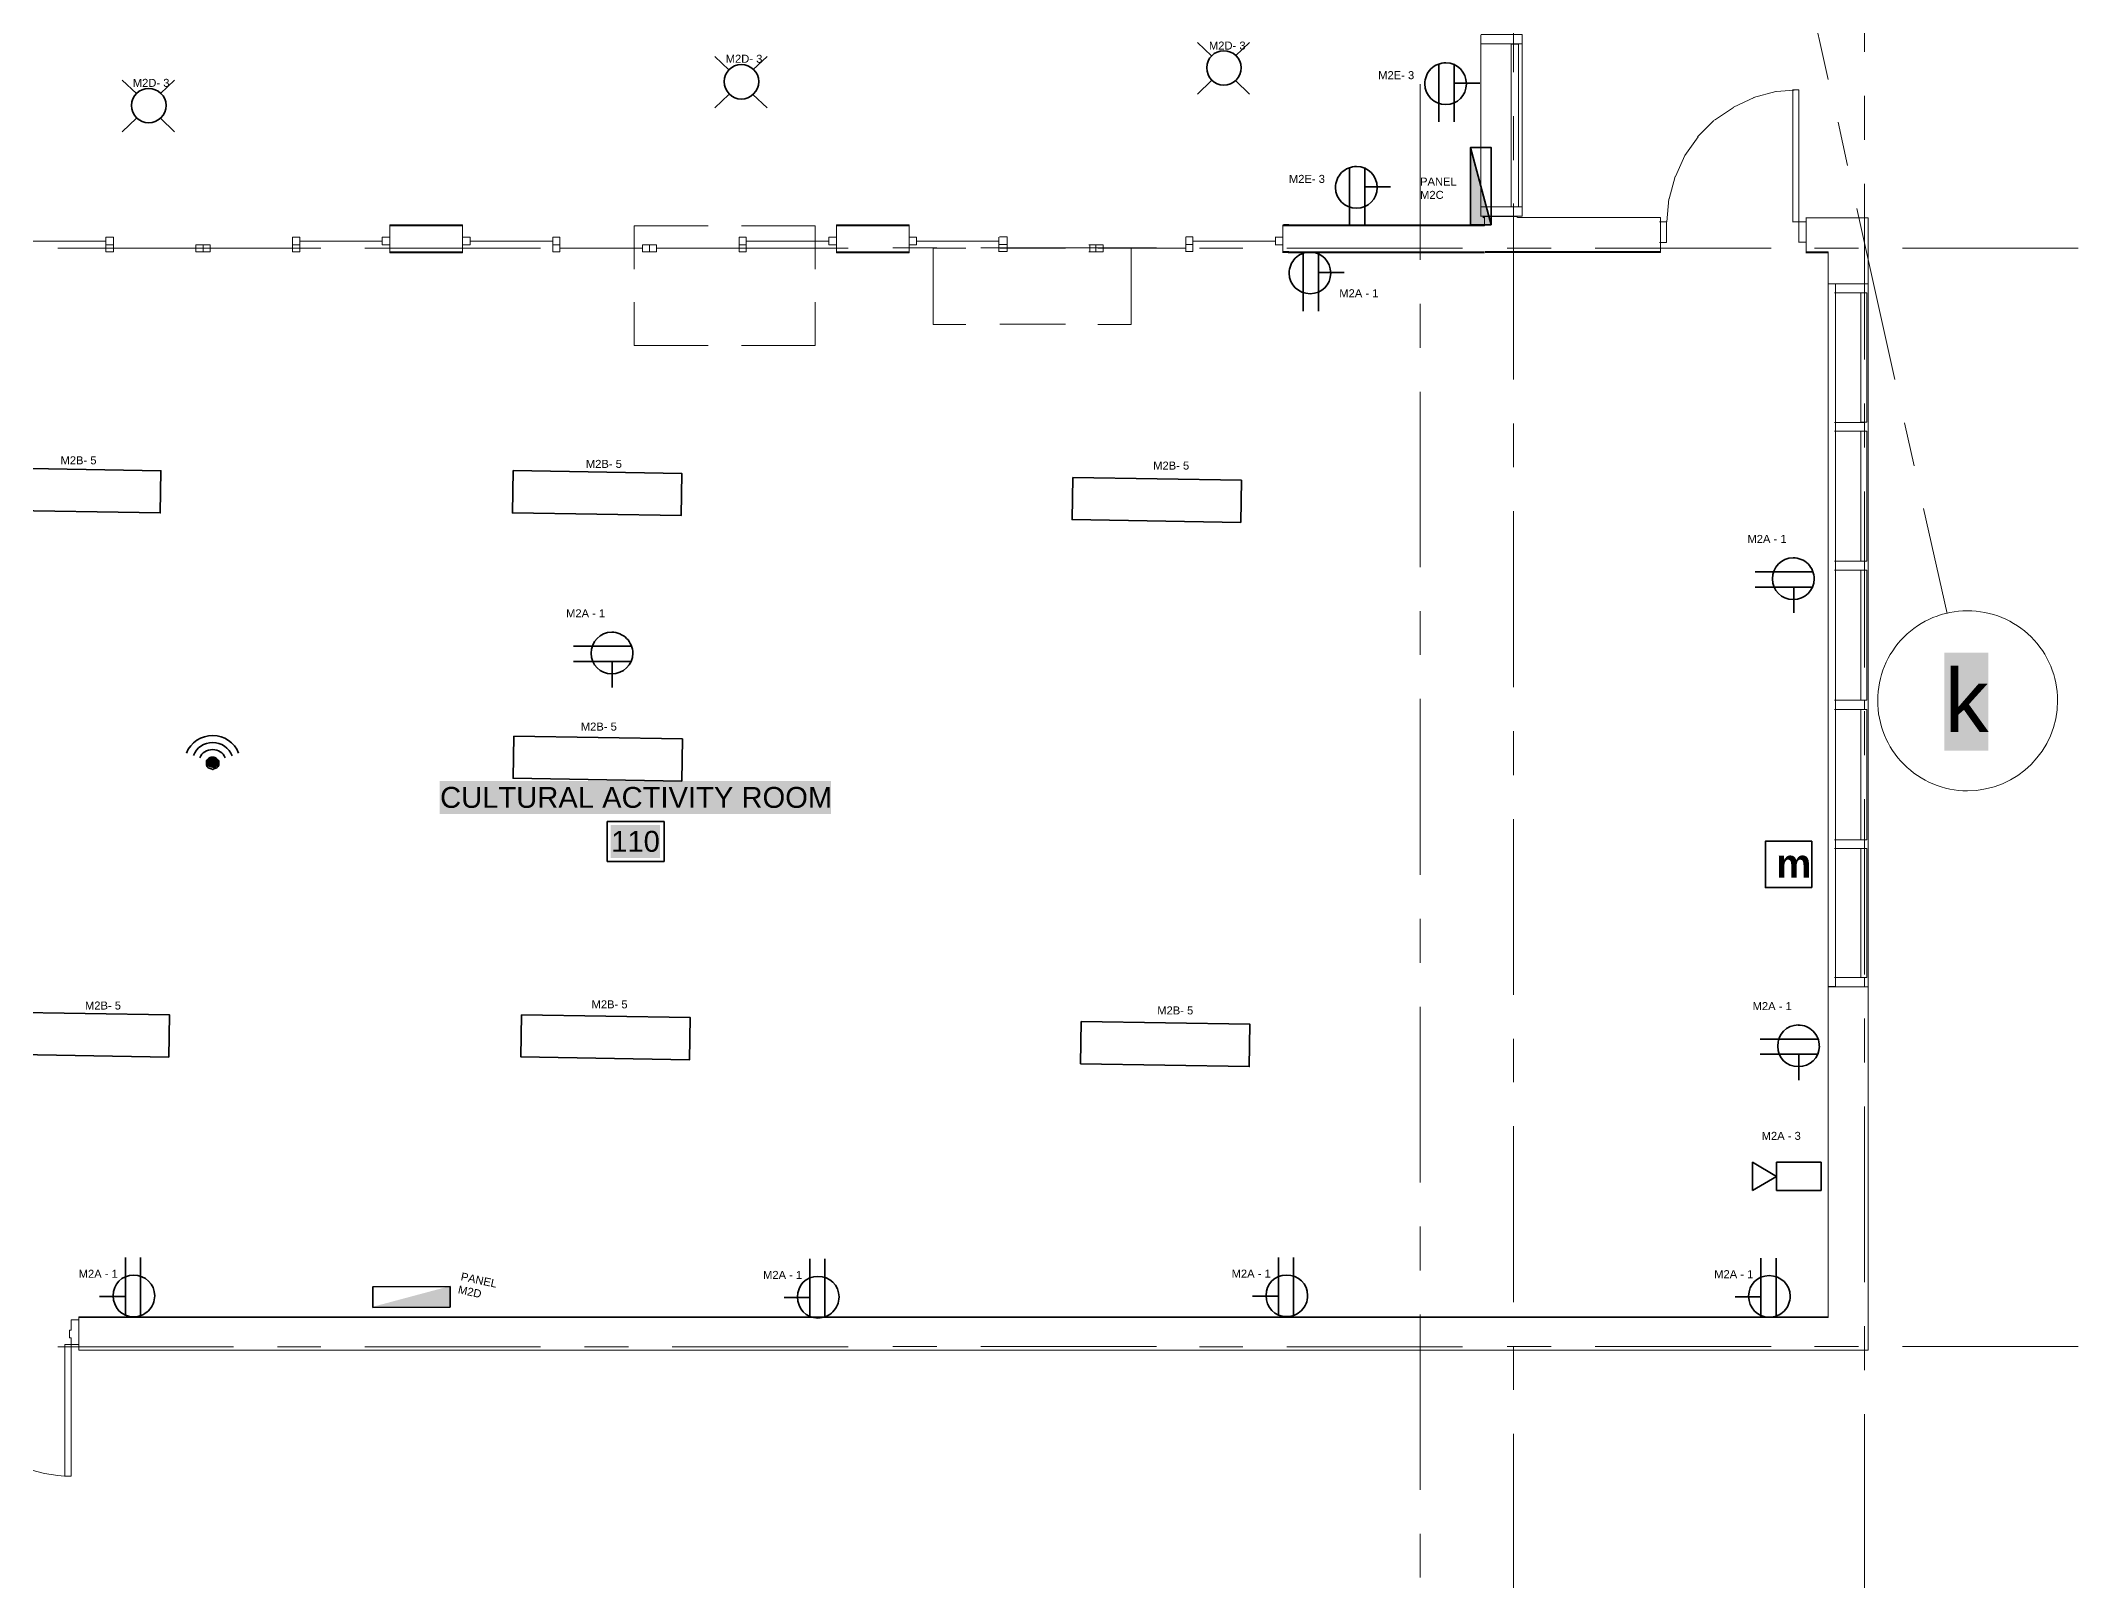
# Model space of a CAD drawing. Header units: millimetres. Extents: x 0.9 to 36.3, y 0.7 to 23.3.
# Drawn here: x 24.63 to 30.43, y 5.45 to 9.82 of the extents above; entities that cross this region are included whole.
import ezdxf

# ---------------------------------------------------------------- set-up
doc = ezdxf.new("R2010")
doc.units = ezdxf.units.MM
for name, color, linetype in [('PDF2_Geometry', 7, 'Continuous'), ('PDF2_Text', 7, 'Continuous'), ('PDF_Text', 7, 'Continuous')]:
    doc.layers.add(name, color=color, linetype=linetype)
for name, color, linetype, true_color in [('PDF2_Solid Fills', 7, 'Continuous', 0x7f7f7f), ('PDF_Geometry', 7, 'Continuous', 0x777777), ('PDF_Solid Fills', 7, 'Continuous', 0xffffff)]:
    doc.layers.add(name, color=color, linetype=linetype, true_color=true_color)
doc.styles.add('PDF Arial', font='arial.ttf')
doc.styles.add('PDF ArialRoundedMT Bold', font='arialbd.ttf')

msp = doc.modelspace()

# ---------------------------------------------------------------- hatches: boundary and pattern name
at = {"layer": 'PDF2_Solid Fills', "transparency": 33554559}
for points in [[(28.7032, 9.5197), (28.7015, 9.2997), (28.7599, 9.2997), (28.7599, 9.3047)], [(25.5787, 6.2233), (25.7987, 6.2225), (25.7985, 6.2809), (25.7935, 6.2808)]]:
    msp.add_hatch(color=256, dxfattribs=at).paths.add_polyline_path(points)
at = {"layer": 'PDF_Solid Fills', "transparency": 33554559}
msp.add_hatch(color=7, dxfattribs=at).paths.add_polyline_path([(25.1402, 7.7776), (25.1318, 7.7859), (25.1135, 7.7859), (25.1052, 7.7759), (25.1085, 7.7593), (25.1268, 7.7543), (25.1385, 7.7609)])

# ---------------------------------------------------------------- linework, layer by layer
at = {"layer": 'PDF2_Geometry', "lineweight": 35}
for points in [[(28.6111, 9.5919), (28.6111, 9.7569)], [(28.6544, 9.5919), (28.6544, 9.7569)], [(28.7277, 9.7019), (28.6544, 9.7019)], [(28.357, 9.2971), (28.357, 9.4621)], [(28.4004, 9.2971), (28.4004, 9.4621)], [(28.4737, 9.4071), (28.4004, 9.4071)], [(28.2252, 9.0537), (28.2252, 9.2187)], [(28.2685, 9.0537), (28.2685, 9.2187)], [(28.3419, 9.1637), (28.2685, 9.1637)], [(29.5105, 8.3129), (29.6755, 8.3129)], [(29.5105, 8.2695), (29.6755, 8.2695)], [(29.6205, 8.1962), (29.6205, 8.2695)], [(26.1499, 8.1012), (26.3148, 8.1012)], [(26.1499, 8.0579), (26.3148, 8.0579)], [(26.2598, 7.9845), (26.2598, 8.0579)], [(29.5252, 6.9845), (29.6902, 6.9845)], [(29.5252, 6.9411), (29.6902, 6.9411)], [(29.6352, 6.8678), (29.6352, 6.9411)], [(24.8748, 6.363), (24.8748, 6.198)], [(24.9182, 6.363), (24.9182, 6.198)], [(26.8216, 6.3597), (26.8216, 6.1947)], [(26.8649, 6.3597), (26.8649, 6.1947)], [(28.1546, 6.3635), (28.1546, 6.1985)], [(28.1979, 6.3635), (28.1979, 6.1985)], [(29.5273, 6.3619), (29.5273, 6.1969)], [(29.5706, 6.3619), (29.5706, 6.1969)], [(24.8015, 6.253), (24.8748, 6.253)], [(26.7483, 6.2497), (26.8216, 6.2497)], [(28.0812, 6.2535), (28.1546, 6.2535)], [(29.454, 6.2519), (29.5273, 6.2519)]]:
    msp.add_lwpolyline(points, dxfattribs=at)
for points in [[(28.7015, 9.2997), (28.7015, 9.5197), (28.7599, 9.5197), (28.7599, 9.2997)], [(28.7599, 9.2997), (28.7015, 9.5197), (28.7015, 9.2997)], [(24.4961, 8.6082), (24.976, 8.6005), (24.9741, 8.4805), (24.4942, 8.4882)], [(25.9775, 8.6006), (26.4574, 8.5928), (26.4555, 8.4728), (25.9756, 8.4806)], [(27.5696, 8.5813), (28.0495, 8.5735), (28.0476, 8.4535), (27.5677, 8.4613)], [(25.9795, 7.8458), (26.4594, 7.838), (26.4574, 7.718), (25.9775, 7.7258)], [(29.6718, 7.4152), (29.6718, 7.5469), (29.5401, 7.5469), (29.5401, 7.4152)], [(24.5203, 7.0611), (25.0002, 7.0534), (24.9983, 6.9334), (24.5183, 6.9412)], [(26.0017, 7.0535), (26.4816, 7.0457), (26.4797, 6.9257), (25.9998, 6.9335)], [(27.5938, 7.0342), (28.0737, 7.0264), (28.0718, 6.9064), (27.5918, 6.9142)], [(29.5036, 6.554), (29.5719, 6.594), (29.5036, 6.634)], [(29.5719, 6.554), (29.5719, 6.634), (29.6986, 6.634), (29.6986, 6.554)], [(25.7987, 6.2225), (25.5787, 6.2216), (25.5785, 6.2799), (25.7985, 6.2809)]]:
    msp.add_lwpolyline(points, close=True, dxfattribs=at)
for centre, start, end in [((28.6308, 9.7005), 89.76027, 180.23973), ((28.3768, 9.4057), 89.76027, 180.23973), ((28.245, 9.1623), 89.76027, 180.23973), ((29.6191, 8.2931), 359.76027, 90.23973), ((26.2584, 8.0815), 359.76027, 90.23973), ((29.6337, 6.9647), 359.76027, 90.23973), ((24.8984, 6.2544), 269.76027, 0.23973), ((26.8452, 6.2511), 269.76027, 0.23973), ((28.1782, 6.2549), 269.76027, 0.23973), ((29.5509, 6.2533), 269.76027, 0.23973)]:
    msp.add_arc(centre, 0.0597, start, end, dxfattribs=at)
for points in [[(28.6311, 9.7603), (28.6644, 9.7603), (28.6894, 9.7336), (28.6894, 9.7003)], [(28.6311, 9.6419), (28.5977, 9.6419), (28.5711, 9.6669), (28.5711, 9.7003)], [(28.6894, 9.7003), (28.6894, 9.6669), (28.6644, 9.6419), (28.6311, 9.6419)], [(28.377, 9.4654), (28.4104, 9.4654), (28.4354, 9.4387), (28.4354, 9.4054)], [(28.377, 9.3471), (28.3437, 9.3471), (28.317, 9.3721), (28.317, 9.4054)], [(28.4354, 9.4054), (28.4354, 9.3721), (28.4104, 9.3471), (28.377, 9.3471)], [(28.2452, 9.222), (28.2785, 9.222), (28.3035, 9.1954), (28.3035, 9.162)], [(28.2452, 9.1037), (28.2119, 9.1037), (28.1852, 9.1287), (28.1852, 9.162)], [(28.3035, 9.162), (28.3035, 9.1287), (28.2785, 9.1037), (28.2452, 9.1037)], [(29.5605, 8.2929), (29.5605, 8.3262), (29.5855, 8.3529), (29.6189, 8.3529)], [(29.6189, 8.2345), (29.5855, 8.2345), (29.5605, 8.2595), (29.5605, 8.2929)], [(29.6789, 8.2929), (29.6789, 8.2595), (29.6522, 8.2345), (29.6189, 8.2345)], [(26.1999, 8.0812), (26.1999, 8.1145), (26.2249, 8.1412), (26.2582, 8.1412)], [(26.2582, 8.0229), (26.2249, 8.0229), (26.1999, 8.0479), (26.1999, 8.0812)], [(26.3182, 8.0812), (26.3182, 8.0479), (26.2915, 8.0229), (26.2582, 8.0229)], [(29.5752, 6.9645), (29.5752, 6.9978), (29.6002, 7.0245), (29.6335, 7.0245)], [(29.6335, 6.9061), (29.6002, 6.9061), (29.5752, 6.9311), (29.5752, 6.9645)], [(29.6935, 6.9645), (29.6935, 6.9311), (29.6668, 6.9061), (29.6335, 6.9061)], [(24.8399, 6.2547), (24.8399, 6.288), (24.8648, 6.313), (24.8982, 6.313)], [(24.8982, 6.313), (24.9315, 6.313), (24.9582, 6.288), (24.9582, 6.2547)], [(26.7866, 6.2513), (26.7866, 6.2847), (26.8116, 6.3097), (26.8449, 6.3097)], [(26.8449, 6.3097), (26.8783, 6.3097), (26.9049, 6.2847), (26.9049, 6.2513)], [(28.1196, 6.2552), (28.1196, 6.2885), (28.1446, 6.3135), (28.1779, 6.3135)], [(28.1779, 6.3135), (28.2112, 6.3135), (28.2379, 6.2885), (28.2379, 6.2552)], [(29.4923, 6.2536), (29.4923, 6.2869), (29.5173, 6.3119), (29.5506, 6.3119)], [(29.5506, 6.3119), (29.5839, 6.3119), (29.6106, 6.2869), (29.6106, 6.2536)], [(24.8982, 6.1947), (24.8648, 6.1947), (24.8399, 6.2213), (24.8399, 6.2547)], [(26.8449, 6.1913), (26.8116, 6.1913), (26.7866, 6.218), (26.7866, 6.2513)], [(28.1779, 6.1952), (28.1446, 6.1952), (28.1196, 6.2218), (28.1196, 6.2552)], [(29.5506, 6.1936), (29.5173, 6.1936), (29.4923, 6.2202), (29.4923, 6.2536)]]:
    msp.add_open_spline(points, degree=3, dxfattribs=at)
at = {"layer": 'PDF_Geometry', "lineweight": 9}
for points in [[(29.822, 9.7912), (29.822, 10.2895)], [(28.8237, 9.7335), (28.8237, 10.2335)], [(29.7184, 9.7128), (29.6101, 10.1994)], [(28.5577, 9.1998), (28.5577, 9.6998)], [(29.5704, 9.6785), (29.6355, 9.6835)], [(29.3956, 9.5969), (29.4489, 9.6335)], [(29.4494, 9.6337), (29.5077, 9.662)], [(29.5065, 9.6616), (29.5698, 9.6783)], [(29.822, 9.5413), (29.822, 9.6662)], [(28.8237, 9.4835), (28.8237, 9.6085)], [(29.347, 9.5496), (29.3937, 9.5962)], [(29.7736, 9.4679), (29.747, 9.5912)], [(29.3104, 9.4968), (29.3488, 9.5501)], [(29.2841, 9.4369), (29.3108, 9.4969)], [(29.2664, 9.3733), (29.2831, 9.4366)], [(29.822, 8.9163), (29.822, 9.4163)], [(28.8237, 8.8601), (28.8237, 9.3601)], [(29.2592, 9.3081), (29.2658, 9.3731)], [(29.9084, 8.8595), (29.8001, 9.3462)], [(25.6273, 9.298), (25.8339, 9.298), (25.6273, 9.298)], [(26.8972, 9.298), (27.1039, 9.298), (26.8972, 9.298)], [(28.1673, 9.2963), (28.1673, 9.298), (28.1673, 9.2997)], [(28.1673, 9.2997), (28.1673, 9.2997)], [(28.1673, 9.2997), (28.1673, 9.2997)], [(28.1673, 9.298), (28.1673, 9.298)], [(28.1673, 9.298), (28.1673, 9.298)], [(28.1673, 9.298), (28.1673, 9.298)], [(28.1846, 9.3004), (28.1696, 9.3004)], [(28.1846, 9.2988), (28.1696, 9.2988)], [(28.1846, 9.2971), (28.1696, 9.2971)], [(28.7408, 9.2997), (28.1825, 9.2997)], [(28.7408, 9.2964), (28.1825, 9.2964)], [(28.7373, 9.3197), (28.7373, 9.323)], [(28.7373, 9.3197), (28.7373, 9.3197)], [(28.7408, 9.3236), (28.7408, 9.3202), (28.7408, 9.3236), (28.7408, 9.3202), (28.7392, 9.3202)], [(28.7392, 9.323), (28.7408, 9.323), (28.7408, 9.3197), (28.7392, 9.3197)], [(28.7408, 9.3202), (28.7408, 9.3202)], [(28.7408, 9.3202), (28.7408, 9.3202)], [(28.7408, 9.3202), (28.7408, 9.3202)], [(28.7408, 9.3202), (28.7408, 9.3202)], [(24.6823, 9.233), (25.1823, 9.233)], [(25.3073, 9.233), (25.4306, 9.233)], [(25.5556, 9.233), (26.0556, 9.233)], [(26.1806, 9.233), (26.3056, 9.233)], [(26.4306, 9.233), (26.9306, 9.233)], [(27.0578, 9.2337), (27.1828, 9.2337)], [(27.3081, 9.2338), (27.8081, 9.2338)], [(27.9299, 9.2328), (28.0533, 9.2328)], [(28.1673, 9.2197), (28.1673, 9.2213), (28.1673, 9.223)], [(28.1673, 9.2213), (28.1673, 9.2213)], [(28.1673, 9.2213), (28.1673, 9.2213)], [(28.1673, 9.2213), (28.1673, 9.2213)], [(28.1673, 9.2213), (28.1673, 9.2213)], [(28.1673, 9.2213), (28.1673, 9.2213)], [(28.1846, 9.2238), (28.1696, 9.2238)], [(28.1846, 9.2221), (28.1696, 9.2221)], [(28.1846, 9.2204), (28.1696, 9.2204)], [(28.1786, 9.2329), (28.6786, 9.2329)], [(28.7408, 9.2231), (28.1825, 9.2231)], [(28.7408, 9.2197), (28.1825, 9.2197)], [(28.7433, 9.2239), (29.2417, 9.2239), (29.2417, 9.2222), (29.2417, 9.2205), (28.7433, 9.2205)], [(28.8058, 9.2336), (28.9308, 9.2336)], [(29.0559, 9.2336), (29.556, 9.2336)], [(29.2417, 9.2222), (29.2417, 9.2222)], [(29.2417, 9.2222), (29.2417, 9.2222)], [(29.2417, 9.2222), (29.2417, 9.2222)], [(29.2417, 9.2222), (29.2417, 9.2222)], [(29.2417, 9.2222), (29.2417, 9.2222)], [(29.6551, 9.2228), (29.7184, 9.2228), (29.7184, 9.2212), (29.6551, 9.2212), (29.7184, 9.2212)], [(29.6551, 9.2195), (29.7184, 9.2195)], [(29.6562, 9.2199), (29.6562, 9.2215), (29.6562, 9.2232)], [(29.6562, 9.2215), (29.6562, 9.2215)], [(29.6562, 9.2215), (29.6562, 9.2215)], [(29.6562, 9.2215), (29.6562, 9.2215)], [(29.6562, 9.2215), (29.6562, 9.2215)], [(29.6562, 9.2215), (29.6562, 9.2215)], [(29.6797, 9.2333), (29.8047, 9.2333)], [(29.93, 9.2333), (30.43, 9.2333)], [(29.7184, 7.1329), (29.7184, 9.1312)], [(29.7209, 9.1319), (29.7391, 9.1319)], [(29.8223, 9.1314), (29.8324, 9.1314), (29.8324, 7.1331), (29.8223, 7.1331)], [(28.5577, 8.9498), (28.5577, 9.0748)], [(28.5577, 8.3265), (28.5577, 8.8248)], [(29.822, 8.6663), (29.822, 8.7913)], [(28.8237, 8.6101), (28.8237, 8.7351)], [(29.9636, 8.6146), (29.9353, 8.7363)], [(29.822, 8.0413), (29.822, 8.5413)], [(28.8237, 7.9851), (28.8237, 8.4851)], [(30.0569, 8.1946), (29.9902, 8.4929)], [(28.5577, 8.0765), (28.5577, 8.2015)], [(28.5577, 7.4515), (28.5577, 7.9515)], [(29.822, 7.7913), (29.822, 7.9163)], [(28.8237, 7.7351), (28.8237, 7.8601)], [(29.822, 7.168), (29.822, 7.6663)], [(28.8237, 7.1101), (28.8237, 7.6101)], [(28.5577, 7.2015), (28.5577, 7.3265)], [(29.7391, 7.1335), (29.7209, 7.1335)], [(28.5577, 6.5765), (28.5577, 7.0765)], [(29.822, 6.918), (29.822, 7.043)], [(28.8237, 6.8618), (28.8237, 6.9851)], [(29.822, 6.293), (29.822, 6.793)], [(28.8237, 6.2367), (28.8237, 6.7367)], [(28.5577, 6.3265), (28.5577, 6.4515)], [(24.7423, 6.1164), (24.7207, 6.1164), (24.7207, 6.1348), (24.7157, 6.1348), (24.7157, 6.1564), (24.7207, 6.1564), (24.7207, 6.1864), (24.7423, 6.1864)], [(29.7184, 6.1947), (24.7419, 6.1947)], [(29.7184, 6.193), (24.7419, 6.193)], [(24.7423, 6.1931), (24.7423, 6.1947)], [(24.7423, 6.1931), (24.7423, 6.1931)], [(28.5577, 5.7032), (28.5577, 6.2015)], [(29.7184, 6.193), (29.7184, 6.193)], [(29.822, 6.0431), (29.822, 6.1681)], [(24.6823, 6.1098), (25.1823, 6.1098)], [(25.3073, 6.1098), (25.4306, 6.1098)], [(25.5556, 6.1098), (26.0556, 6.1098)], [(26.1806, 6.1098), (26.3056, 6.1098)], [(26.4306, 6.1098), (26.9306, 6.1098)], [(27.0578, 6.1103), (27.1828, 6.1103)], [(27.3081, 6.1103), (27.8081, 6.1103)], [(27.9299, 6.1096), (28.0533, 6.1096)], [(28.1786, 6.1097), (28.6786, 6.1097)], [(28.8058, 6.1102), (28.9308, 6.1102)], [(28.8237, 5.9867), (28.8237, 6.1117)], [(29.0559, 6.1102), (29.556, 6.1102)], [(29.6797, 6.11), (29.8047, 6.11)], [(29.93, 6.11), (30.43, 6.11)], [(29.822, 5.4181), (29.822, 5.9181)], [(28.8237, 5.3617), (28.8237, 5.8617)], [(28.5577, 5.4532), (28.5577, 5.5782)]]:
    msp.add_lwpolyline(points, dxfattribs=at)
at = {"layer": 'PDF_Geometry', "lineweight": 35}
for points in [[(27.9242, 9.8179), (27.9642, 9.7796)], [(28.0725, 9.8179), (28.0325, 9.7796)], [(26.5518, 9.7784), (26.5918, 9.7401)], [(26.7001, 9.7784), (26.6601, 9.7401)], [(24.8659, 9.7108), (24.9059, 9.6725)], [(25.0142, 9.7108), (24.9742, 9.6725)], [(27.9242, 9.6712), (27.9642, 9.7096)], [(28.0725, 9.6712), (28.0325, 9.7096)], [(26.5518, 9.6318), (26.5918, 9.6701)], [(26.7001, 9.6318), (26.6601, 9.6701)], [(24.8659, 9.5642), (24.9059, 9.6025)], [(25.0142, 9.5642), (24.9742, 9.6025)]]:
    msp.add_lwpolyline(points, dxfattribs=at)
at = {"layer": 'PDF_Geometry', "lineweight": 18}
for points in [[(28.7304, 9.8401), (28.7304, 9.8135)], [(28.7312, 9.8137), (28.8479, 9.8137), (28.8479, 9.8404), (28.7312, 9.8404)], [(28.7304, 9.3501), (28.7304, 9.3235)], [(28.7312, 9.3237), (28.8479, 9.3237), (28.8479, 9.3504), (28.7312, 9.3504)], [(28.1673, 9.223), (28.1673, 9.2663), (28.1673, 9.2963)], [(28.1846, 9.2971), (28.1696, 9.2971)], [(28.1825, 9.2964), (28.7408, 9.2964), (28.7408, 9.3197), (28.7408, 9.323)], [(28.7424, 9.3236), (28.834, 9.3236), (28.834, 9.3202)], [(29.2417, 9.2672), (29.2417, 9.3205), (28.835, 9.3205)], [(29.7184, 9.3195), (29.6551, 9.3195)], [(29.6562, 9.3199), (29.6562, 9.2665)], [(29.7191, 9.3197), (29.8324, 9.3197), (29.8324, 9.2664), (29.8324, 9.1314), (29.7191, 9.1314)], [(28.1696, 9.2238), (28.1846, 9.2238)], [(28.7408, 9.2231), (28.1825, 9.2231)], [(28.7433, 9.2239), (29.2417, 9.2239), (29.2417, 9.2505)], [(29.7184, 9.1312), (29.7184, 9.2228), (29.6551, 9.2228)], [(29.6562, 9.2232), (29.6562, 9.2499)], [(24.7419, 6.193), (29.7184, 6.193), (29.7184, 7.1329)], [(29.7191, 7.1331), (29.8324, 7.1331), (29.8324, 6.1931), (29.8324, 6.0998), (24.7426, 6.0998)], [(24.7423, 6.0998), (24.7423, 6.1931)]]:
    msp.add_lwpolyline(points, dxfattribs=at)
at = {"layer": 'PDF_Geometry', "lineweight": 9}
for points in [[(28.7304, 9.8268), (28.7304, 9.3501)], [(28.8479, 9.8271), (28.8479, 9.3504)], [(25.8339, 9.298), (25.8339, 9.2963), (25.6273, 9.2963), (25.6273, 9.298), (25.6273, 9.2996), (25.8339, 9.2996)], [(27.1039, 9.298), (27.1039, 9.2963), (26.8972, 9.2963), (26.8972, 9.298), (26.8972, 9.2996), (27.1039, 9.2996)], [(28.1696, 9.2988), (28.1846, 9.2988)], [(28.1825, 9.298), (28.7408, 9.298)], [(25.8339, 9.2213), (25.8339, 9.2196), (25.6273, 9.2196), (25.6273, 9.2213), (25.6273, 9.223), (25.8339, 9.223)], [(25.6273, 9.2213), (25.8339, 9.2213)], [(27.1039, 9.2213), (27.1039, 9.2196), (26.8972, 9.2196), (26.8972, 9.2213), (26.8972, 9.223), (27.1039, 9.223)], [(26.8972, 9.2213), (27.1039, 9.2213)], [(28.1696, 9.2221), (28.1846, 9.2221)], [(28.1825, 9.2214), (28.7408, 9.2214)], [(29.2417, 9.2222), (28.7433, 9.2222)], [(29.7391, 9.1069), (29.7391, 8.7386)], [(29.7391, 9.1069), (29.7391, 8.7386)], [(29.7391, 8.7136), (29.7391, 8.3436)], [(29.7391, 8.7136), (29.7391, 8.3436)], [(29.7391, 8.3186), (29.7391, 7.9485)], [(29.7391, 8.3186), (29.7391, 7.9485)], [(29.7391, 7.9219), (29.7391, 7.5519)], [(29.7391, 7.9219), (29.7391, 7.5519)], [(29.7391, 7.5269), (29.7391, 7.1602)], [(29.7391, 7.5269), (29.7391, 7.1602)], [(24.7419, 6.193), (29.7184, 6.193)]]:
    msp.add_lwpolyline(points, close=True, dxfattribs=at)
at = {"layer": 'PDF_Geometry', "lineweight": 13}
for points in [[(28.8168, 9.8128), (28.8168, 9.3495)], [(28.8191, 9.3503), (28.8375, 9.3503), (28.8375, 9.8136), (28.8191, 9.8136)], [(29.6355, 9.3085), (29.6355, 9.6835), (29.6171, 9.6835)], [(29.6182, 9.6838), (29.6182, 9.3088)], [(29.239, 9.2497), (29.2589, 9.2497), (29.2589, 9.308), (29.239, 9.308)], [(29.2417, 9.3089), (29.2417, 9.2505)], [(29.6171, 9.3085), (29.6355, 9.3085), (29.6355, 9.2501)], [(29.6345, 9.2499), (29.6562, 9.2499), (29.6562, 9.3082), (29.6345, 9.3082)], [(24.819, 9.253), (24.5857, 9.253)], [(25.0756, 9.233), (24.8407, 9.233)], [(25.1156, 9.233), (25.3506, 9.233)], [(25.3706, 9.253), (25.6056, 9.253)], [(26.0906, 9.253), (25.8556, 9.253)], [(26.3456, 9.233), (26.1106, 9.233)], [(26.3856, 9.233), (26.6206, 9.233)], [(26.6406, 9.253), (26.8756, 9.253)], [(27.359, 9.253), (27.1257, 9.253)], [(27.359, 9.223), (27.359, 9.243), (27.359, 9.2647)], [(27.3615, 9.2239), (27.3832, 9.2239), (27.3832, 9.2438), (27.3615, 9.2438), (27.3832, 9.2438), (27.3832, 9.2655), (27.3615, 9.2655)], [(27.6181, 9.2338), (27.3831, 9.2338)], [(27.6354, 9.2429), (27.6354, 9.2229), (27.6354, 9.2429), (27.6154, 9.2429)], [(27.6354, 9.2229), (27.6154, 9.2229)], [(27.6181, 9.2238), (27.6181, 9.2438)], [(27.6361, 9.2231), (27.6561, 9.2231), (27.6561, 9.2431), (27.6361, 9.2431)], [(27.6561, 9.2331), (27.891, 9.2331)], [(27.891, 9.2231), (27.891, 9.2431), (27.891, 9.2648)], [(27.8917, 9.2233), (27.9117, 9.2233), (27.9117, 9.2434), (27.8917, 9.2434), (27.9117, 9.2434), (27.9117, 9.265), (27.8917, 9.265)], [(27.9116, 9.2533), (28.1466, 9.2533)], [(28.1457, 9.243), (28.1673, 9.243), (28.1673, 9.2647), (28.1457, 9.2647)], [(28.1466, 9.2433), (28.1466, 9.265)]]:
    msp.add_lwpolyline(points, dxfattribs=at)
at = {"layer": 'PDF_Geometry', "lineweight": 18}
for points in [[(25.8339, 9.2663), (25.8339, 9.2963), (25.6273, 9.2963), (25.6273, 9.2663), (25.6273, 9.223), (25.8339, 9.223)], [(26.8972, 9.2963), (26.8972, 9.2663), (26.8972, 9.223), (27.1039, 9.223), (27.1039, 9.2663), (27.1039, 9.2963)], [(29.822, 9.1313), (29.822, 9.1063), (29.7369, 9.1063), (29.822, 9.1063), (29.822, 9.1313), (29.7369, 9.1313)], [(29.7391, 9.1069), (29.7391, 9.1319)], [(29.822, 8.7129), (29.822, 8.7379), (29.7369, 8.7379), (29.822, 8.7379), (29.822, 8.7129), (29.7369, 8.7129)], [(29.7391, 8.7386), (29.7391, 8.7136)], [(29.822, 8.318), (29.822, 8.343), (29.7369, 8.343), (29.822, 8.343), (29.822, 8.318), (29.7369, 8.318)], [(29.7391, 8.3436), (29.7391, 8.3186)], [(29.822, 7.9213), (29.822, 7.948), (29.7369, 7.948), (29.822, 7.948), (29.822, 7.9213), (29.7369, 7.9213)], [(29.7391, 7.9485), (29.7391, 7.9219)], [(29.822, 7.5263), (29.822, 7.5513), (29.7369, 7.5513), (29.822, 7.5513), (29.822, 7.5263), (29.7369, 7.5263)], [(29.7391, 7.5519), (29.7391, 7.5269)], [(29.822, 7.133), (29.822, 7.1597), (29.7369, 7.1597), (29.822, 7.1597), (29.822, 7.133), (29.7369, 7.133)], [(29.7391, 7.1602), (29.7391, 7.1335)]]:
    msp.add_lwpolyline(points, close=True, dxfattribs=at)
at = {"layer": 'PDF_Geometry', "color": 8, "lineweight": 9, "true_color": 0x7f7f7f}
for points in [[(26.3223, 9.173), (26.3223, 9.2963), (26.5323, 9.2963)], [(26.6272, 9.2963), (26.8372, 9.2963), (26.8372, 9.173)], [(27.1724, 9.233), (27.2657, 9.233)], [(27.1725, 9.0164), (27.1725, 9.233)], [(27.3624, 9.2336), (27.549, 9.2336)], [(27.6406, 9.233), (27.7355, 9.233), (27.7355, 9.0163), (27.6406, 9.0163)], [(26.5323, 8.9563), (26.3223, 8.9563), (26.3223, 9.0796)], [(26.8372, 9.0796), (26.8372, 8.9563), (26.6272, 8.9563)], [(27.2657, 9.0164), (27.1724, 9.0164)], [(27.549, 9.0169), (27.3624, 9.0169)]]:
    msp.add_lwpolyline(points, dxfattribs=at)
at = {"layer": 'PDF_Geometry', "lineweight": 13}
for points in [[(24.819, 9.243), (24.819, 9.2646), (24.8407, 9.2646), (24.8407, 9.243)], [(24.819, 9.223), (24.819, 9.243), (24.8407, 9.243), (24.8407, 9.223)], [(25.0756, 9.223), (25.0756, 9.243), (25.0956, 9.243), (25.0956, 9.223)], [(25.1156, 9.223), (25.1156, 9.243), (25.0956, 9.243), (25.0956, 9.223)], [(25.3706, 9.243), (25.3706, 9.2646), (25.3506, 9.2646), (25.3506, 9.243)], [(25.3706, 9.223), (25.3706, 9.243), (25.3506, 9.243), (25.3506, 9.223)], [(25.6273, 9.243), (25.6273, 9.2646), (25.6056, 9.2646), (25.6056, 9.243)], [(25.8339, 9.243), (25.8339, 9.2646), (25.8556, 9.2646), (25.8556, 9.243)], [(26.0906, 9.243), (26.0906, 9.2646), (26.1106, 9.2646), (26.1106, 9.243)], [(26.0906, 9.223), (26.0906, 9.243), (26.1106, 9.243), (26.1106, 9.223)], [(26.3456, 9.223), (26.3456, 9.243), (26.3656, 9.243), (26.3656, 9.223)], [(26.3856, 9.223), (26.3856, 9.243), (26.3656, 9.243), (26.3656, 9.223)], [(26.6406, 9.243), (26.6406, 9.2646), (26.6206, 9.2646), (26.6206, 9.243)], [(26.6406, 9.223), (26.6406, 9.243), (26.6206, 9.243), (26.6206, 9.223)], [(26.8972, 9.243), (26.8972, 9.2646), (26.8756, 9.2646), (26.8756, 9.243)], [(27.1039, 9.243), (27.1039, 9.2646), (27.1256, 9.2646), (27.1256, 9.243)], [(29.8289, 8.738), (29.8289, 9.1063), (29.8106, 9.1063), (29.8289, 9.1063), (29.8289, 8.738), (29.8106, 8.738)], [(29.8116, 9.1067), (29.8116, 8.7383)], [(29.8289, 8.343), (29.8289, 8.713), (29.8106, 8.713), (29.8289, 8.713), (29.8289, 8.343), (29.8106, 8.343)], [(29.8116, 8.7133), (29.8116, 8.3433)], [(29.8289, 7.9481), (29.8289, 8.318), (29.8106, 8.318), (29.8289, 8.318), (29.8289, 7.9481), (29.8106, 7.9481)], [(29.8116, 8.3183), (29.8116, 7.9483)], [(29.8289, 7.5514), (29.8289, 7.9214), (29.8106, 7.9214), (29.8289, 7.9214), (29.8289, 7.5514), (29.8106, 7.5514)], [(29.8116, 7.9217), (29.8116, 7.5517)], [(29.8289, 7.1597), (29.8289, 7.5264), (29.8106, 7.5264), (29.8289, 7.5264), (29.8289, 7.1597), (29.8106, 7.1597)], [(29.8116, 7.5267), (29.8116, 7.16)], [(24.7423, 6.1864), (24.7207, 6.1864), (24.7207, 6.1564), (24.7157, 6.1564), (24.7157, 6.1348), (24.7207, 6.1348), (24.7207, 6.1164), (24.7423, 6.1164)], [(24.7207, 5.7414), (24.7023, 5.7414), (24.7023, 6.1164), (24.7207, 6.1164)]]:
    msp.add_lwpolyline(points, close=True, dxfattribs=at)
at = {"layer": 'PDF_Geometry', "lineweight": 9}
msp.add_lwpolyline([(30.1145, 8.202, 0.416658), (29.8596, 7.947, 0.415315), (30.1145, 7.6903, 0.414084), (30.3713, 7.947, 0.415408)], format="xyb", close=True, dxfattribs=at)
at = {"layer": 'PDF_Geometry', "lineweight": 35}
msp.add_lwpolyline([(25.1052, 7.7693), (25.1052, 7.7643), (25.1068, 7.7593), (25.1102, 7.7559), (25.1135, 7.7543), (25.1185, 7.7526), (25.1235, 7.7509), (25.1268, 7.7526), (25.1318, 7.7543), (25.1352, 7.7559), (25.1385, 7.7593), (25.1402, 7.7643), (25.1402, 7.7693), (25.1402, 7.7743), (25.1385, 7.7776), (25.1352, 7.7809), (25.1318, 7.7843), (25.1268, 7.7859), (25.1235, 7.7859), (25.1185, 7.7859), (25.1135, 7.7843), (25.1102, 7.7809), (25.1068, 7.7776), (25.1052, 7.7743)], close=True, dxfattribs=at)
at = {"layer": 'PDF_Geometry', "color": 7, "lineweight": 35}
msp.add_lwpolyline([(26.2456, 7.603), (26.4073, 7.603), (26.4073, 7.4897), (26.2456, 7.4897)], close=True, dxfattribs=at)
at = {"layer": 'PDF_Geometry', "lineweight": 9}
msp.add_lwpolyline([(23.9707, 5.7414, 0.413301), (24.3457, 6.1198, 0.413301), (24.7207, 5.7414)], format="xyb", dxfattribs=at)
at = {"layer": 'PDF_Geometry', "lineweight": 35}
for centre, radius, start, end in [((26.6268, 9.7067), 0.0484, 90.04113, 179.95887), ((27.9992, 9.7462), 0.0484, 90.04113, 179.95887), ((24.9409, 9.6391), 0.0484, 90.04113, 179.95887), ((25.123, 7.768), 0.0796, 21.82565, 89.6006)]:
    msp.add_arc(centre, radius, start, end, dxfattribs=at)
for points in [[(26.6268, 9.7551), (26.6535, 9.7551), (26.6768, 9.7334), (26.6768, 9.7068)], [(27.9992, 9.6962), (27.9725, 9.6962), (27.9508, 9.7196), (27.9508, 9.7462)], [(27.9992, 9.7946), (28.0258, 9.7946), (28.0492, 9.7729), (28.0492, 9.7462)], [(28.0492, 9.7462), (28.0492, 9.7196), (28.0258, 9.6962), (27.9992, 9.6962)], [(24.9409, 9.6875), (24.9675, 9.6875), (24.9909, 9.6658), (24.9909, 9.6392)], [(26.6268, 9.6568), (26.6001, 9.6568), (26.5785, 9.6801), (26.5785, 9.7068)], [(26.6768, 9.7068), (26.6768, 9.6801), (26.6535, 9.6568), (26.6268, 9.6568)], [(24.9409, 9.5892), (24.9142, 9.5892), (24.8925, 9.6125), (24.8925, 9.6392)], [(24.9909, 9.6392), (24.9909, 9.6125), (24.9675, 9.5892), (24.9409, 9.5892)], [(25.0485, 7.7976), (25.0602, 7.8276), (25.0902, 7.8476), (25.1235, 7.8476)], [(25.0685, 7.7909), (25.0769, 7.8126), (25.0985, 7.8276), (25.1235, 7.8276)], [(25.1235, 7.8276), (25.1468, 7.8276), (25.1702, 7.8126), (25.1785, 7.7893)], [(25.0869, 7.7843), (25.0919, 7.7993), (25.1068, 7.8076), (25.1235, 7.8076)], [(25.1235, 7.8076), (25.1385, 7.8076), (25.1535, 7.7993), (25.1585, 7.7843)]]:
    msp.add_open_spline(points, degree=3, dxfattribs=at)
at = {"layer": 'PDF_Solid Fills', "lineweight": 9, "transparency": 33554559}
msp.add_solid([(30.0494, 8.0832), (30.1744, 8.0832), (30.0494, 7.8048), (30.1744, 7.8048)], dxfattribs=at)
at = {"layer": 'PDF_Solid Fills', "lineweight": 35, "transparency": 33554559}
for points in [[(25.769, 7.6247), (26.8822, 7.6247), (25.769, 7.718), (26.8822, 7.718)], [(26.2556, 7.4997), (26.3956, 7.4997), (26.2556, 7.593), (26.3956, 7.593)]]:
    msp.add_solid(points, dxfattribs=at)

# ---------------------------------------------------------------- texts
at = {"layer": 'PDF2_Text', "insert": (29.5708, 7.4839), "char_height": 0.0805, "attachment_point": 4, "style": 'PDF ArialRoundedMT Bold'}
msp.add_mtext('m', dxfattribs=at)
at = {"layer": 'PDF_Text', "attachment_point": 4, "style": 'PDF Arial'}
for s, insert, char_height in [('M2D- 3', (27.9571, 9.809), 0.02276), ('M2D- 3', (26.5825, 9.7715), 0.02276), ('M2D- 3', (24.8959, 9.703), 0.02276), ('M2E- 3', (28.4386, 9.7249), 0.02276), ('M2E- 3', (28.1846, 9.43), 0.02276), ('PANEL\\PM2C', (28.5577, 9.4035), 0.02276), ('M2A - 1', (28.3279, 9.105), 0.02276), ('M2B- 5', (24.6902, 8.6298), 0.02276), ('M2B- 5', (26.1847, 8.6196), 0.02276), ('M2B- 5', (27.7985, 8.6148), 0.02276), ('M2A - 1', (29.489, 8.4065), 0.02276), ('M2A - 1', (26.1283, 8.1949), 0.02276), ('M2B- 5', (26.1703, 7.8727), 0.02276), ('CULTURAL ACTIVITY ROOM', (25.77, 7.6712), 0.059386), ('110', (26.2567, 7.5462), 0.05939), ('M2B- 5', (24.7598, 7.0797), 0.02276), ('M2B- 5', (26.2009, 7.083), 0.02276), ('M2B- 5', (27.8101, 7.0658), 0.02276), ('M2A - 1', (29.5036, 7.0781), 0.02276), ('M2A - 3', (29.5294, 6.7091), 0.02276), ('M2A - 1', (24.7419, 6.3171), 0.02276), ('M2A - 1', (26.6887, 6.3138), 0.02276), ('M2A - 1', (28.0216, 6.3176), 0.02276), ('M2A - 1', (29.3944, 6.316), 0.02276)]:
    msp.add_mtext(s, dxfattribs=dict(at, insert=insert, char_height=char_height))
at = {"layer": 'PDF_Text', "color": 8, "true_color": 0x777777, "insert": (30.05, 7.9472), "char_height": 0.1787, "attachment_point": 4, "style": 'PDF Arial'}
msp.add_mtext('k', dxfattribs=at)
at = {"layer": 'PDF_Text', "insert": (25.8257, 6.2917), "char_height": 0.02276, "attachment_point": 4, "rotation": 347.90925, "style": 'PDF Arial'}
msp.add_mtext('PANEL\\PM2D', dxfattribs=at)

doc.saveas('drawing.dxf')
